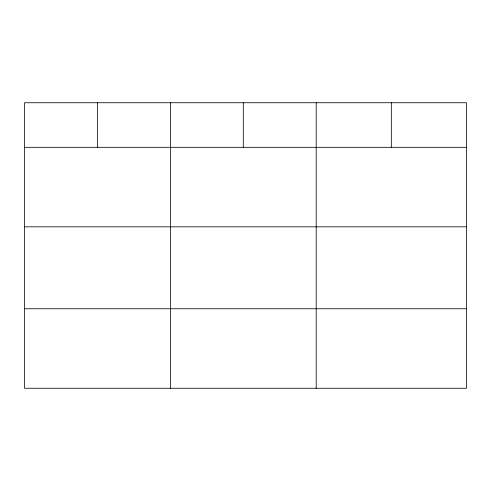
<?xml version="1.0" encoding="UTF-8"?>
<svg xmlns="http://www.w3.org/2000/svg" width="491" height="491" viewBox="0 0 491 491"><rect width="100%" height="100%" fill="white"/><g stroke="black" fill="none" stroke-linecap="round" stroke-linejoin="round"><path stroke-width="0.74" d="M466.45 226.83L466.45 102.742L24.55 102.742L24.55 388.258L466.45 388.258L466.45 226.83L24.55 226.83M24.55 147.318L466.45 147.318M24.55 308.747L466.45 308.747M391.327 102.742L391.327 147.318M316.204 102.742L316.204 388.258M243.29 102.742L243.29 147.318M170.377 102.742L170.377 388.258M97.464 102.742L97.464 147.318"/></g></svg>
